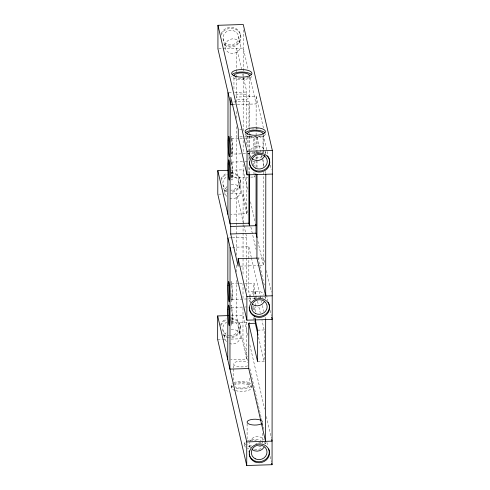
<?xml version="1.0" encoding="UTF-8"?>
<svg xmlns="http://www.w3.org/2000/svg" width="490" height="490" viewBox="0 0 490 490"><rect width="100%" height="100%" fill="white"/><g stroke="black" fill="none" stroke-linecap="round" stroke-linejoin="round"><path stroke-width="0.37" stroke-dasharray="2.45 1.84" d="M231.378 387.89L231.384 385.465M233.669 380.105L233.681 368.774M233.681 368.015L233.687 364.241M233.951 88.868L233.963 76.783M236.499 280.347L236.462 315.346L246.562 359.084L230.772 359.58M236.505 271.981L236.511 264.367M236.523 255.241L236.541 234.698M236.541 233.932L236.578 193.611L246.678 237.344L246.66 257.127M236.646 126.659L236.603 170.024L246.703 213.763L230.913 214.259M236.652 118.286L236.658 110.679M236.67 102.306L236.688 77.959M236.688 77.2L236.695 74.915M236.695 71.871L236.719 48.283L241.68 69.782M248.13 361.093L242.967 338.725L242.997 307.536M243.003 298.404L243.022 283.949M243.028 274.057L243.138 161.455M243.144 151.563L243.156 137.868M243.163 131.02L243.218 73.953M243.224 70.909L243.261 29.823M244.853 445.226L244.853 442.795M246.562 359.084L246.599 321.042M246.629 290.607L246.66 257.887M246.703 213.763L246.733 175.72M246.764 144.526L246.776 134.634M246.782 127.786L246.819 92.022L243.567 77.941M247.095 439.003L247.107 423.14M247.37 147.012L247.383 134.928M250.004 297.007L248.81 291.85L248.859 246.782L230.815 247.346M248.926 173.742L248.932 166.135M248.938 160.046L248.963 135.699M248.969 127.327L248.994 101.461L232.456 101.975M249.324 384.901L249.337 376.59M249.551 174.146L249.551 168.058M249.563 158.925L249.569 152.078M249.569 151.318L249.582 136.104M249.588 135.338L249.588 133.06M249.588 130.015L249.612 104.143L248.994 101.461M249.6 96.689L249.618 77.046M251.609 387.259L251.609 384.828A10.149 3.785 0.1 0 1 246.17 388.509A10.149 3.785 0.1 0 1 234.961 388.037M255.308 319.486L255.315 317.979M255.321 311.965L255.321 306.697M255.327 305.944L255.327 302.93M255.333 298.416L255.339 291.642L248.81 291.85M256.08 167.096L256.086 160.248M256.086 159.483L256.092 156.439M256.092 152.635L256.117 129.813M256.117 129.048L256.148 96.432L236.039 97.063M257.023 167.562L257.036 156.151M257.042 152.347L257.054 136.367L260.754 152.384M262.75 440.78L262.75 443.046A7.858 2.928 0.1 0 0 262.309 442.299M262.75 440.026L262.763 432.474M262.769 426.429L262.769 421.896M263.026 152.568L263.044 134.438M259.731 265.525L263.455 265.409L263.546 171.923M263.553 166.6L263.559 158.987M263.565 152.905L263.565 150.62M263.565 149.86L263.583 134.664M257.624 361.755L264.153 361.553L264.184 329.948L261.972 320.368M262.315 156.328L261.207 156.971A7.858 2.928 0.1 0 1 254.5 157.994M218.675 48.847L243.242 48.081L248.056 68.937M228.775 92.586L231.782 92.494M234.79 92.396L246.819 92.022M233.075 104.664L256.141 103.941L249.949 77.126M239.757 129.403L242.734 129.311M251.67 129.029L258.377 128.821M239.763 136.906L244.277 136.765M245.025 136.741L263.577 136.165L267.871 154.742M231.507 138.523L239.077 138.29M239.837 138.266L244.375 138.125M245.135 138.1L254.218 137.819M231.844 154.123A7.858 0.625 88.2 0 0 232.156 143.233A7.858 0.625 88.2 0 0 231.029 141.616A7.858 0.625 88.2 0 0 231.844 154.123L254.549 153.419M230.588 156.439L231.893 156.402M231.488 162.104L244.351 161.706M245.11 161.682L247.383 161.608M252.681 161.443L254.194 161.4M230.588 170.214L243.126 169.822L248.112 191.418M231.819 177.705A7.858 0.625 88.2 0 0 232.138 166.814A7.858 0.625 88.2 0 0 231.004 165.204A7.858 0.625 88.2 0 0 231.819 177.705L247.72 177.209M250.745 177.117L254.531 177M218.54 194.175L227.562 193.893M230.563 193.795L243.107 193.403L248.099 215.024M229.387 237.883L231.641 237.815M232.395 237.791L246.678 237.344M256.938 258.108L263.461 257.905L264.661 263.106M240.37 266.131L258.99 265.549M231.372 283.845L238.936 283.612M239.696 283.588L244.234 283.447M244.994 283.422L254.077 283.14M231.703 299.445L247.603 298.949M248.357 298.931L254.414 298.741M231.347 307.432L244.216 307.028M244.969 307.003L246.482 306.954M252.54 306.764L254.053 306.722M231.2 315.511L242.991 315.144L247.977 336.765M231.684 323.033L249.851 322.463M257.654 330.15L264.184 329.948M217.646 339.515L222.117 339.38M222.858 339.356L226.582 339.239M231.053 339.098L242.967 338.725M256.148 96.432L263.418 127.927M240.48 34.361L240.7 35.335M270.272 165.148L271.301 169.607M238.599 36.585A7.858 7.264 -13 0 1 227.703 44.449A7.858 7.264 -13 0 1 226.16 31.948A7.858 7.264 -13 0 1 238.599 36.585L240.553 45.043A7.858 7.264 -13 0 1 229.657 52.914A7.858 7.264 -13 0 1 228.113 40.413A7.858 7.264 -13 0 1 240.553 45.043M265.231 151.814L265.721 153.927M242.709 74.229L243.395 77.2M261.409 155.244L262.077 158.129M262.248 158.864L263.939 166.196M265.127 171.335L265.635 173.534M223.042 38.735L224.996 47.199M249.937 155.355L250.427 157.474M250.519 201.849L255.339 222.699M266.382 270.535L271.356 292.089M257.875 241.245L263.455 265.409M240.351 179.738L240.578 180.712M250.849 226.95L256.013 249.312M257.905 257.513L264.447 285.842M266.511 294.784L267.889 300.75M270.125 310.44L271.331 315.658M238.379 181.386L240.333 189.851M265.09 297.136L265.421 298.545M248.859 246.782L251.26 257.183M251.431 257.924L260.006 295.072M260.178 295.819L260.692 298.043M261.378 301.019L261.721 302.502M262.407 305.472L263.779 311.42M265.151 317.361L265.494 318.849M255.339 291.642L256.699 297.534M257.55 301.221L258.23 304.168M258.91 307.114L260.27 313.006M250.176 297.742L251.192 302.159M252.381 307.316L253.067 310.262M254.763 317.63L255.106 319.1M258.536 337.243L264.153 361.553M222.987 184.577L224.941 193.036M249.796 300.682L250.286 302.796M249.876 344.96L264.674 409.07M266.395 416.524L271.387 438.146M240.308 325.532L240.529 326.505M249.851 368.547L264.306 431.163M266.891 442.348L267.748 446.072M270.155 456.509L271.362 461.727M238.256 326.799L240.21 335.264M264.955 442.458L265.28 443.873M222.828 329.807L224.781 338.272M249.661 446.004L249.986 447.413M221.18 33.547A10.149 9.384 -13 0 1 235.684 28.383A10.149 9.384 -13 0 1 238.465 42.354A10.149 9.384 -13 0 1 223.115 43.267M230.992 172.584A10.149 9.384 -13 0 1 240.572 181.57A10.149 9.384 -13 0 1 231.243 191.376M227.323 191.063A10.149 9.384 -13 0 1 222.938 188.546M221.064 178.813A10.149 9.384 -13 0 1 227.091 173.233M231.366 317.93A10.149 9.384 -13 0 1 240.425 327.369A10.149 9.384 -13 0 1 230.588 336.74M226.699 336.244A10.149 9.384 -13 0 1 222.895 333.966M220.482 325.452A10.149 9.384 -13 0 1 226.196 318.861M233.724 385.134A10.149 3.785 0.1 0 1 247.799 384.619A10.149 3.785 0.1 0 1 249.624 389.85A10.149 3.785 0.1 0 1 235.659 390.665M234.955 390.463A10.149 3.785 0.1 0 1 232.297 385.967M261.115 448.724A10.149 3.785 0.1 0 1 254.273 449.495M248.755 448.724A10.149 3.785 0.1 0 1 247.444 448.277M245.545 447.168A10.149 3.785 0.1 0 1 245.533 444.277M258.781 442.231A10.149 3.785 0.1 0 1 261.084 442.721M254.218 321.814A7.858 0.625 88.2 0 1 254.041 320.809M253.881 319.376A7.858 0.625 88.2 0 1 253.74 317.612M253.575 309.815A7.858 0.625 88.2 0 1 254.702 311.426M254.892 318.059A7.858 0.625 88.2 0 1 254.874 319.229M254.825 297.112A7.858 0.625 88.2 0 1 254.065 297.228M253.9 295.795A7.858 0.625 88.2 0 1 253.63 285.37A7.858 0.625 88.2 0 1 254.445 284.788A7.858 0.625 88.2 0 1 254.91 295.078M250.133 157.315A7.858 2.928 0.1 0 1 248.749 156.751M248.075 153.829A7.858 2.928 0.1 0 1 258.53 152.427M264.937 442.372A7.858 7.264 -13 0 1 265.053 443.634M250.439 447.738A7.858 7.264 -13 0 1 249.514 442.85M249.661 442.225A7.858 7.264 -13 0 1 256.209 436.676A7.858 7.264 -13 0 1 264.012 440.02M250.58 302.416A7.858 7.264 -13 0 1 249.655 297.528M249.802 296.903A7.858 7.264 -13 0 1 256.35 291.354A7.858 7.264 -13 0 1 264.147 294.698M264.931 296.432A7.858 7.264 -13 0 1 265.194 298.312M250.402 156.537A7.858 7.264 -13 0 1 249.796 152.206M250.727 149.799A7.858 7.264 -13 0 1 264.288 149.377M265.072 151.11A7.858 7.264 -13 0 1 265.335 152.99M255.082 153.346A10.149 9.384 -13 0 1 256.307 152.843M257.593 152.5A10.149 9.384 -13 0 1 262.812 152.702M254.371 298.961A10.149 9.384 -13 0 1 260.766 297.651M262.058 297.865A10.149 9.384 -13 0 1 263.308 298.232M255.86 443.548A10.149 9.384 -13 0 1 257.134 443.18M235.757 95.042A7.858 2.928 0.1 0 1 246.831 94.699A7.858 2.928 0.1 0 1 247.787 98.821A7.858 2.928 0.1 0 1 236.713 99.17M261.384 420.469A7.858 2.928 0.1 0 1 262.677 422.662M247.53 365.883A7.858 2.928 0.1 0 1 235.953 366.061A7.858 2.928 0.1 0 1 236.474 361.743A7.858 2.928 0.1 0 1 247.958 362.324M230.937 309.055A7.858 0.625 88.2 0 1 231.954 311.518A7.858 0.625 88.2 0 1 231.942 322.696A7.858 0.625 88.2 0 1 230.925 316.35M230.955 285.474A7.858 0.625 88.2 0 1 232.015 288.555A7.858 0.625 88.2 0 1 231.868 299.421A7.858 0.625 88.2 0 1 230.882 290.717M254.941 175.371A7.858 0.625 88.2 0 1 254.353 176.492M254.016 174.054A7.858 0.625 88.2 0 1 253.881 172.29M253.691 165.657A7.858 0.625 88.2 0 1 254.139 161.345A7.858 0.625 88.2 0 1 254.843 166.104M255.033 172.737A7.858 0.625 88.2 0 1 255.008 173.907M254.965 151.79A7.858 0.625 88.2 0 1 254.206 151.906M253.992 149.916A7.858 0.625 88.2 0 1 253.796 139.589A7.858 0.625 88.2 0 1 254.641 139.913A7.858 0.625 88.2 0 1 255.033 150.32M230.925 282.32A10.149 0.809 88.2 0 1 232.156 287.648A10.149 0.809 88.2 0 1 232.144 300.976A10.149 0.809 88.2 0 1 230.913 295.642M230.906 305.901A10.149 0.809 88.2 0 1 232.138 311.236A10.149 0.809 88.2 0 1 232.125 324.558A10.149 0.809 88.2 0 1 230.894 319.223M230.906 161.933A10.149 0.809 88.2 0 1 232.205 164.922A10.149 0.809 88.2 0 1 232.236 179.401A10.149 0.809 88.2 0 1 230.925 172.002M230.925 138.352A10.149 0.809 88.2 0 1 232.242 141.53A10.149 0.809 88.2 0 1 232.229 155.967A10.149 0.809 88.2 0 1 230.919 147.772M231.151 329.623A7.858 7.264 -13 0 1 240.296 337.163A7.858 7.264 -13 0 1 229.804 343.704M226.49 341.64A7.858 7.264 -13 0 1 226.092 332.777M231.237 321.017A7.858 7.264 -13 0 1 238.342 328.704A7.858 7.264 -13 0 1 229.847 335.589M229.173 335.527A7.858 7.264 -13 0 1 227.85 335.24M226.043 334.413A7.858 7.264 -13 0 1 226.637 322.108M231.188 184.326A7.858 7.264 -13 0 1 240.443 191.749A7.858 7.264 -13 0 1 230.043 198.407M226.692 196.386A7.858 7.264 -13 0 1 227.035 186.525M231.274 175.69A7.858 7.264 -13 0 1 238.507 182.966A7.858 7.264 -13 0 1 230.766 190.273M227.452 189.728A7.858 7.264 -13 0 1 222.852 183.315A7.858 7.264 -13 0 1 227.293 176.516M221.186 35.102A10.149 9.384 -13 0 1 235.525 29.167A10.149 9.384 -13 0 1 238.826 43.163A10.149 9.384 -13 0 1 223.342 44.241M231.219 173.558A10.149 9.384 -13 0 1 240.792 182.85A10.149 9.384 -13 0 1 230.802 192.399M226.931 191.847A10.149 9.384 -13 0 1 223.618 189.949M221.064 180.369A10.149 9.384 -13 0 1 227.311 174.207M231.592 318.898A10.149 9.384 -13 0 1 240.602 328.962A10.149 9.384 -13 0 1 229.492 337.708M228.842 337.647A10.149 9.384 -13 0 1 223.121 334.94M221.1 325.238A10.149 9.384 -13 0 1 226.423 319.835M234.379 383.897A7.858 2.928 0.1 0 1 246.011 382.751A7.858 2.928 0.1 0 1 247.046 387.223A7.858 2.928 0.1 0 1 235.053 386.818M233.173 387.302A10.149 3.785 0.1 0 1 232.303 383.535M233.73 382.702A10.149 3.785 0.1 0 1 251.039 383.866M248.908 77.028A7.858 2.928 0.1 0 1 235.347 77.451M251.787 76.452A10.149 3.785 0.1 0 1 241.337 79.558A10.149 3.785 0.1 0 1 231.678 76.097M261.231 135.816A7.858 2.928 0.1 0 1 248.773 135.595M265.366 133.935A10.149 3.785 0.1 0 1 255.21 137.708A10.149 3.785 0.1 0 1 245.067 133.917M251.591 445.943A7.858 2.928 0.1 0 1 247.53 444.283M250.421 440.884A7.858 2.928 0.1 0 1 256.295 440.412M261.115 446.292A10.149 3.785 0.1 0 1 256.919 447.002M250.451 446.684A10.149 3.785 0.1 0 1 247.45 445.845M245.551 444.736A10.149 3.785 0.1 0 1 245.533 441.845M247.419 440.737A10.149 3.785 0.1 0 1 261.084 440.29M264.98 442.801A10.149 3.785 0.1 0 1 264.986 443.787"/><path stroke-width="0.73" d="M228.193 315.609L217.67 315.934L217.646 339.515L246.733 465.5L272.054 464.71L272.354 150.485L243.267 24.5L217.946 25.29L217.928 48.871L230.821 104.731L233.075 104.664M228.334 170.287L217.811 170.612L217.787 194.193L246.874 320.178L272.189 319.388L271.674 317.152M227.77 359.672L227.887 237.932M227.905 214.351L228.022 92.61M230.061 247.37L229.945 369.111L248.736 368.523L265.549 441.331L265.666 319.59M230.202 102.049L230.086 223.783L248.877 223.201L249.496 225.884L249.545 174.906M265.807 174.268L265.69 296.009L256.938 258.108L238.146 258.696L238.14 266.199L230.698 233.975L230.704 226.472L217.811 170.612M230.821 104.731L230.827 97.228L238.269 129.446L238.263 136.955L247.009 174.857L272.33 174.066M246.733 465.5L246.758 441.919L217.67 315.934M246.874 320.178L246.893 296.597L238.146 258.696M247.009 174.857L247.034 151.275L217.946 25.29M248.736 368.523L248.785 323.455L255.308 323.247L258.028 335.038M248.877 223.201L248.926 174.501M255.308 323.247L255.308 319.486M257.029 237.583L256.019 233.185L256.074 173.944M256.938 258.108L257.017 174.409M262.058 423.391L260.956 424.034A7.858 2.928 0.1 0 1 249.882 424.377A7.858 2.928 0.1 0 1 248.926 420.249A7.858 2.928 0.1 0 1 260 419.906L260.662 420.175M247.034 151.275L272.354 150.485M230.704 226.472L256.025 225.682L255.682 224.193M230.698 233.975L256.019 233.185M246.893 296.597L272.213 295.807M246.758 441.919L272.072 441.129L271.73 439.634M255.272 319.835L257.654 330.15L257.624 361.755L248.785 323.455M271.705 463.215L272.054 464.71M264.006 447.315A7.858 7.264 -13 0 1 252.185 449.624M264.141 301.993A7.858 7.264 -13 0 1 252.326 304.296M264.857 155.495A7.858 7.264 -13 0 1 251.964 158.564M269.396 159.642A10.149 9.384 -13 0 1 261.648 170.82A10.149 9.384 -13 0 1 249.661 164.346M249.416 163.152A10.149 9.384 -13 0 1 249.343 161.914M267.546 155.783A10.149 9.384 -13 0 1 268.269 156.794M268.575 157.327A10.149 9.384 -13 0 1 269.255 159.042M268.14 302.128A10.149 9.384 -13 0 1 261.813 316.068A10.149 9.384 -13 0 1 249.202 307.224M268.734 448.944A10.149 9.384 -13 0 1 261.544 461.427A10.149 9.384 -13 0 1 249.159 453.954M249.079 452.117A10.149 9.384 -13 0 1 249.245 450.886M233.963 76.024A7.858 2.928 0.1 0 1 242.146 72.857A7.858 2.928 0.1 0 1 249.532 76.299M232.597 74.168A10.149 3.785 0.1 0 1 242.25 72.006A10.149 3.785 0.1 0 1 251.339 74.498M247.389 134.174A7.858 2.928 0.1 0 1 254.543 131.008A7.858 2.928 0.1 0 1 263.044 133.684M245.41 132.937A10.149 3.785 0.1 0 1 255.223 130.144A10.149 3.785 0.1 0 1 265.023 132.955M256.325 171.665A10.149 9.384 -13 0 0 269.623 160.61A10.149 9.384 -13 0 0 253.097 155.734A10.149 9.384 -13 0 0 256.325 171.665M235.255 76.238A10.149 3.785 0.1 0 0 251.787 74.021A10.149 3.785 0.1 0 0 238.336 69.788A10.149 3.785 0.1 0 0 235.255 76.238M250.139 134.768A10.149 3.785 0.1 0 0 265.372 131.504A10.149 3.785 0.1 0 0 250.145 128.215A10.149 3.785 0.1 0 0 250.139 134.768M254.371 316.252A10.149 9.384 -13 0 0 269.659 307.787A10.149 9.384 -13 0 0 254.598 299.929A10.149 9.384 -13 0 0 254.371 316.252M254.996 461.935A10.149 9.384 -13 0 0 269.494 452.307A10.149 9.384 -13 0 0 253.728 445.698A10.149 9.384 -13 0 0 254.996 461.935M255.259 458.781A7.858 7.264 -13 0 0 267.007 452.099A7.858 7.264 -13 0 0 255.272 446.145A7.858 7.264 -13 0 0 255.259 458.781M255.394 313.459A7.858 7.264 -13 0 0 267.148 306.777A7.858 7.264 -13 0 0 255.406 300.823A7.858 7.264 -13 0 0 255.394 313.459M255.535 168.137A7.858 7.264 -13 0 0 267.289 161.449A7.858 7.264 -13 0 0 255.547 155.502A7.858 7.264 -13 0 0 255.535 168.137M228.23 140.33A10.149 0.809 88.2 0 0 229.283 156.482A10.149 0.809 88.2 0 0 229.688 142.412A10.149 0.809 88.2 0 0 228.23 140.33M228.205 163.911A10.149 0.809 88.2 0 0 229.259 180.063A10.149 0.809 88.2 0 0 229.663 165.994A10.149 0.809 88.2 0 0 228.205 163.911M228.089 285.652A10.149 0.809 88.2 0 0 229.142 301.803A10.149 0.809 88.2 0 0 229.547 287.734A10.149 0.809 88.2 0 0 228.089 285.652M228.064 309.233A10.149 0.809 88.2 0 0 229.118 325.385A10.149 0.809 88.2 0 0 229.528 311.315A10.149 0.809 88.2 0 0 228.064 309.233"/></g></svg>
